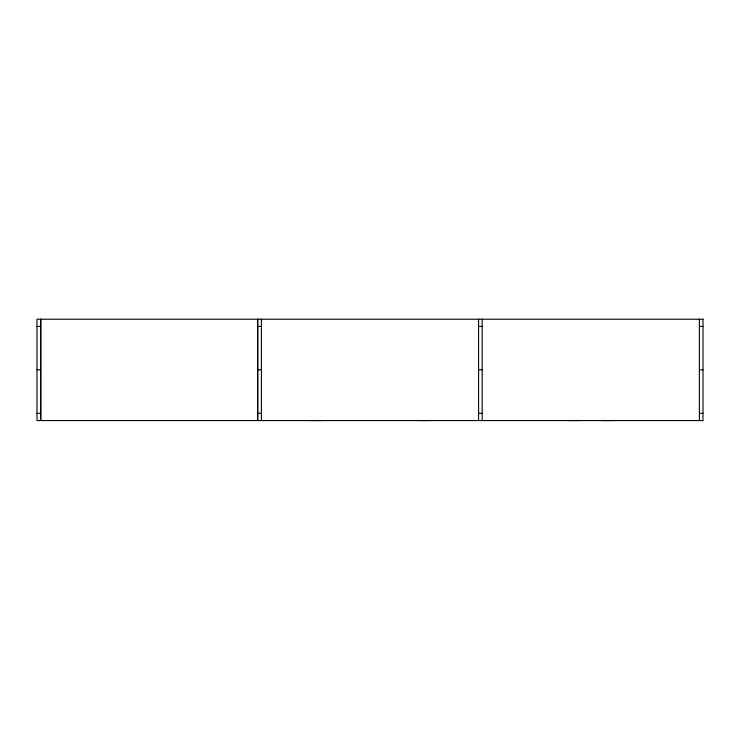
<?xml version="1.0" encoding="UTF-8"?>
<svg xmlns="http://www.w3.org/2000/svg" width="740" height="740" viewBox="0 0 740 740"><rect width="100%" height="100%" fill="white"/><g stroke="black" fill="none" stroke-linecap="round" stroke-linejoin="round"><path stroke-width="1.11" d="M37 326.451L40.617 326.451M257.798 326.451L261.414 326.451M478.586 326.451L482.202 326.451M699.383 326.451L703 326.451M37 369.796L40.617 369.796M257.798 369.796L261.414 369.796M478.586 369.796L482.202 369.796M699.383 369.796L703 369.796M37 413.318L40.617 413.318M257.798 413.318L261.414 413.318M478.586 413.318L482.202 413.318M699.383 413.318L703 413.318M699.383 319.218L699.383 420.561M612.961 420.561L602.101 420.561M579.485 420.561L568.625 420.561M482.202 319.218L482.202 420.561M478.586 319.218L478.586 420.561M429.496 420.561L418.637 420.561M321.364 420.561L310.504 420.561M261.414 319.218L261.414 420.561M40.617 319.218L37 319.218L37 420.561L40.617 420.561L40.617 319.218M257.566 319.218L40.848 319.218L40.848 420.561L257.566 420.561L257.566 319.218M703 319.218L257.798 319.218L257.798 420.561L703 420.561L703 319.218"/></g></svg>
